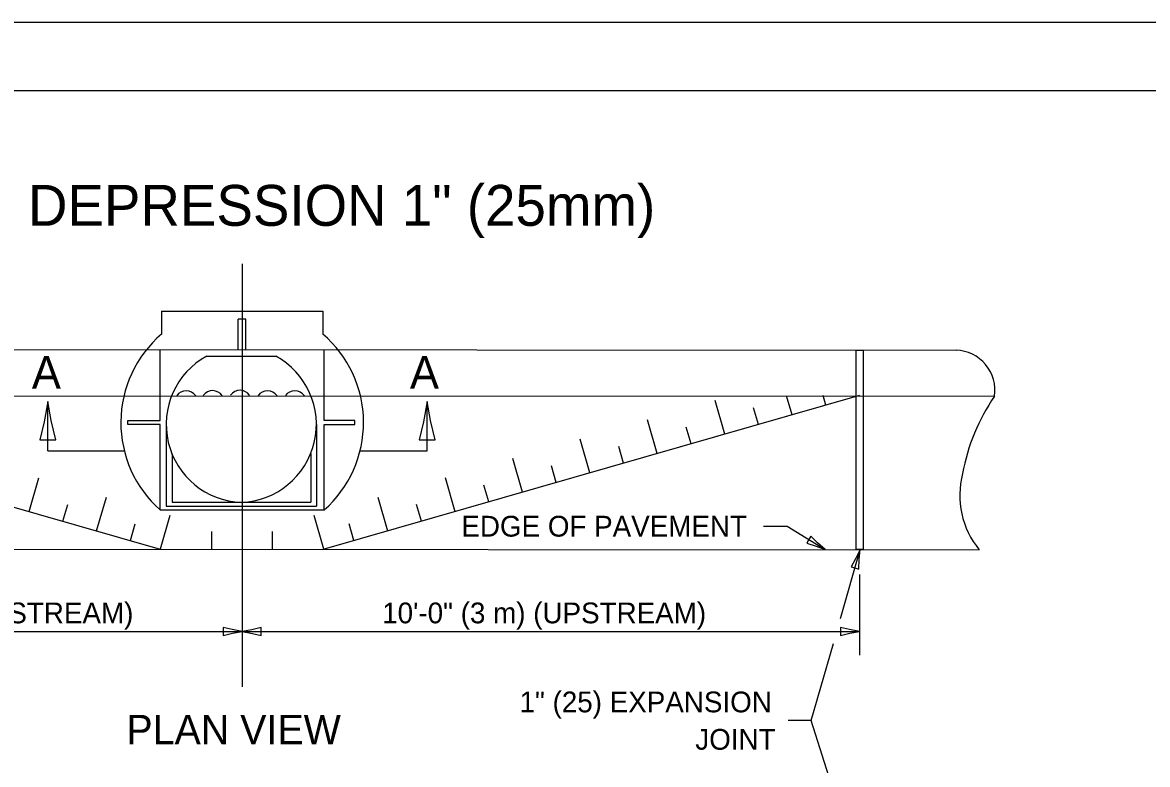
# Model space of a CAD drawing. Extents: x 0 to 2.83, y 0 to 1.83.
# Drawn here: x 0.557 to 1.245, y 1.38 to 1.833 of the extents above; entities that cross this region are included whole.
import ezdxf

# ---------------------------------------------------------------- set-up
doc = ezdxf.new("R2010")
doc.units = 0
for name, color, linetype in [('RD_Pr_Roadway_Dimensions', 7, 'Continuous'), ('RD_Pr_Roadway_Items', 7, 'Continuous'), ('RD_Pr_Roadway_Notes', 7, 'Continuous'), ('SH_General_Details', 7, 'Continuous'), ('SH_Printer_Plotting_Border', 7, 'Continuous')]:
    doc.layers.add(name, color=color, linetype=linetype)

msp = doc.modelspace()

# ---------------------------------------------------------------- linework, layer by layer
at = {"layer": 'RD_Pr_Roadway_Dimensions'}
for p, q in [((0.6917, 1.68567), (0.6917, 1.42714)), ((1.06901, 1.49572), (1.06901, 1.44649)), ((0.31466, 1.46091), (0.6917, 1.46091)), ((0.6917, 1.46091), (1.06901, 1.46091))]:
    msp.add_line(p, q, dxfattribs=at)
for points in [[(0.68004, 1.46335), (0.68004, 1.46091), (0.68004, 1.45847), (0.68587, 1.4599), (0.6917, 1.46091), (0.68548, 1.46204)], [(0.70336, 1.45847), (0.70337, 1.46091), (0.70337, 1.46335), (0.69753, 1.46192), (0.6917, 1.46091), (0.69792, 1.45978)], [(1.05735, 1.46335), (1.05735, 1.46091), (1.05735, 1.45847), (1.06318, 1.4599), (1.06901, 1.46091), (1.06279, 1.46204)]]:
    msp.add_lwpolyline(points, close=True, dxfattribs=at)
at = {"layer": 'RD_Pr_Roadway_Items'}
for p, q in [((0.64245, 1.65687), (0.74096, 1.65687)), ((0.64245, 1.65687), (0.64245, 1.6428)), ((0.69401, 1.6519), (0.68933, 1.6519)), ((0.68933, 1.63314), (0.68933, 1.6519)), ((0.69401, 1.63314), (0.69401, 1.6519)), ((0.74096, 1.65687), (0.74096, 1.6428)), ((0.25536, 1.63345), (1.12805, 1.6329)), ((0.64165, 1.58992), (0.64165, 1.63317)), ((0.74176, 1.58992), (0.74176, 1.63303)), ((0.67004, 1.62936), (0.71225, 1.62936)), ((0.23188, 1.60532), (1.15153, 1.60474)), ((0.3144, 1.60526), (0.64165, 1.51124)), ((1.06755, 1.6048), (0.74176, 1.51118)), ((0.98662, 1.58153), (0.98071, 1.60214)), ((1.02782, 1.59337), (1.02446, 1.60507)), ((1.04841, 1.59929), (1.04672, 1.6052)), ((1.00722, 1.58746), (1.00426, 1.59776)), ((0.62179, 1.58758), (0.62179, 1.58992)), ((0.62179, 1.58992), (0.64165, 1.58992)), ((0.7606, 1.58992), (0.74176, 1.58992)), ((0.7606, 1.58758), (0.7606, 1.58992)), ((0.94543, 1.5697), (0.93952, 1.59029)), ((0.64165, 1.58758), (0.62179, 1.58758)), ((0.64165, 1.53522), (0.64165, 1.58758)), ((0.64524, 1.58758), (0.64524, 1.53755)), ((0.73715, 1.58758), (0.73715, 1.53755)), ((0.74176, 1.53522), (0.74176, 1.58758)), ((0.74176, 1.58758), (0.7606, 1.58758)), ((0.96603, 1.57564), (0.96307, 1.58593)), ((0.90424, 1.55786), (0.89832, 1.57846)), ((0.64883, 1.56947), (0.64883, 1.53998)), ((0.73357, 1.5697), (0.73357, 1.53998)), ((0.92482, 1.5638), (0.92186, 1.57411)), ((0.86304, 1.54602), (0.85713, 1.56662)), ((0.88362, 1.55198), (0.88067, 1.56227)), ((0.56156, 1.53425), (0.56747, 1.55484)), ((0.82185, 1.53419), (0.81594, 1.55478)), ((0.84243, 1.54014), (0.83948, 1.55045)), ((0.60276, 1.52241), (0.60868, 1.54301)), ((0.78066, 1.52235), (0.77473, 1.54295)), ((0.58217, 1.52837), (0.58513, 1.53867)), ((0.64165, 1.53522), (0.74176, 1.53522)), ((0.64524, 1.53755), (0.73715, 1.53755)), ((0.64883, 1.53998), (0.73357, 1.53998)), ((0.80124, 1.52832), (0.79828, 1.53861)), ((0.62337, 1.51655), (0.62632, 1.52684)), ((0.64174, 1.51139), (0.64767, 1.53198)), ((0.74165, 1.51133), (0.73574, 1.53192)), ((0.76004, 1.51649), (0.75709, 1.52679)), ((0.6731, 1.51139), (0.6731, 1.5221)), ((0.7103, 1.51133), (0.7103, 1.52204)), ((0.24121, 1.51151), (1.1422, 1.51092))]:
    msp.add_line(p, q, dxfattribs=at)
msp.add_lwpolyline([(1.06686, 1.63293), (1.07115, 1.63293), (1.07115, 1.51097), (1.06686, 1.51097)], close=True, dxfattribs=at)
for centre, radius, start, end in [((0.68878, 1.58866), 0.07125, 130.55916, 228.5914), ((0.69463, 1.58866), 0.07125, 311.4086, 49.44084), ((1.1273, 1.60841), 0.0245, 351.46596, 88.22805), ((0.69292, 1.58753), 0.04767, 118.67977, 267.90434), ((0.68937, 1.58753), 0.04767, 272.14115, 61.32023), ((0.65744, 1.60109), 0.00703, 33.93548, 144.9585), ((0.67369, 1.60117), 0.00703, 33.93548, 144.9585), ((0.69041, 1.60138), 0.00703, 33.93548, 144.9585), ((0.70715, 1.60109), 0.00703, 33.93548, 144.9585), ((0.72388, 1.6011), 0.00703, 33.93548, 144.9585), ((1.25026, 1.53642), 0.12008, 145.30806, 169.91916), ((1.18242, 1.5441), 0.05212, 165.17005, 219.5055)]:
    msp.add_arc(centre, radius, start, end, dxfattribs=at)
at = {"layer": 'RD_Pr_Roadway_Notes'}
for p, q in [((0.57295, 1.57139), (0.57295, 1.60151)), ((0.80478, 1.57139), (0.80478, 1.60151)), ((0.57295, 1.57139), (0.61933, 1.57139)), ((0.76387, 1.57139), (0.80478, 1.57139)), ((1.01026, 1.52529), (1.02471, 1.52529)), ((1.02471, 1.52529), (1.04799, 1.51098)), ((1.05735, 1.46881), (1.06939, 1.51097)), ((1.03955, 1.40639), (1.05302, 1.45362)), ((1.03955, 1.40639), (1.02536, 1.40639)), ((1.06858, 1.31508), (1.03955, 1.40639))]:
    msp.add_line(p, q, dxfattribs=at)
for points in [[(0.56807, 1.57819), (0.57295, 1.57818), (0.57783, 1.57818), (0.57497, 1.58985), (0.57295, 1.60151), (0.57069, 1.58907)], [(0.7999, 1.57819), (0.80478, 1.57818), (0.80966, 1.57818), (0.8068, 1.58985), (0.80478, 1.60151), (0.80252, 1.58907)], [(1.03934, 1.51917), (1.03805, 1.51709), (1.03678, 1.51501), (1.0425, 1.51317), (1.04799, 1.51098), (1.04328, 1.5152)], [(1.06385, 1.50042), (1.06619, 1.49975), (1.06854, 1.49908), (1.06876, 1.50508), (1.06939, 1.51097), (1.0666, 1.5053)]]:
    msp.add_lwpolyline(points, close=True, dxfattribs=at)
at = {"layer": 'SH_General_Details'}
for p, q in [((2.83332, 1.83333), (0, 1.83333)), ((1.06901, 1.6052), (0.74176, 1.51118))]:
    msp.add_line(p, q, dxfattribs=at)
msp.add_lwpolyline([(0.16667, 1.79166), (2.79166, 1.79166), (2.79166, 0.04167), (0.16667, 0.04167)], close=True, dxfattribs=at)
at = {"layer": 'SH_Printer_Plotting_Border'}
msp.add_lwpolyline([(0, 0), (2.83332, 0), (2.83332, 1.83333), (0, 1.83333)], close=True, dxfattribs=at)

# ---------------------------------------------------------------- texts
at = {"layer": 'RD_Pr_Roadway_Dimensions'}
for s, p in [('10\'-0" (3 m) (DOWNSTREAM)', (0.39703, 1.46592)), ('10\'-0" (3 m) (UPSTREAM)', (0.77726, 1.46592))]:
    msp.add_text(s, height=0.0127, dxfattribs=at).set_placement(p)
at = {"layer": 'RD_Pr_Roadway_Notes'}
for s, height, p in [('GUTTER DEPRESSION 1" (25mm)', 0.025, (0.41405, 1.70899)), ('A', 0.02, (0.5631, 1.60932)), ('A', 0.02, (0.79417, 1.60932)), ('EDGE OF PAVEMENT', 0.0127, (0.82566, 1.51895)), ('1" (25) EXPANSION', 0.0127, (0.86121, 1.41148)), ('PLAN VIEW', 0.018, (0.62092, 1.39194)), ('JOINT', 0.0127, (0.96864, 1.38862))]:
    msp.add_text(s, height=height, dxfattribs=at).set_placement(p)

doc.saveas('drawing.dxf')
